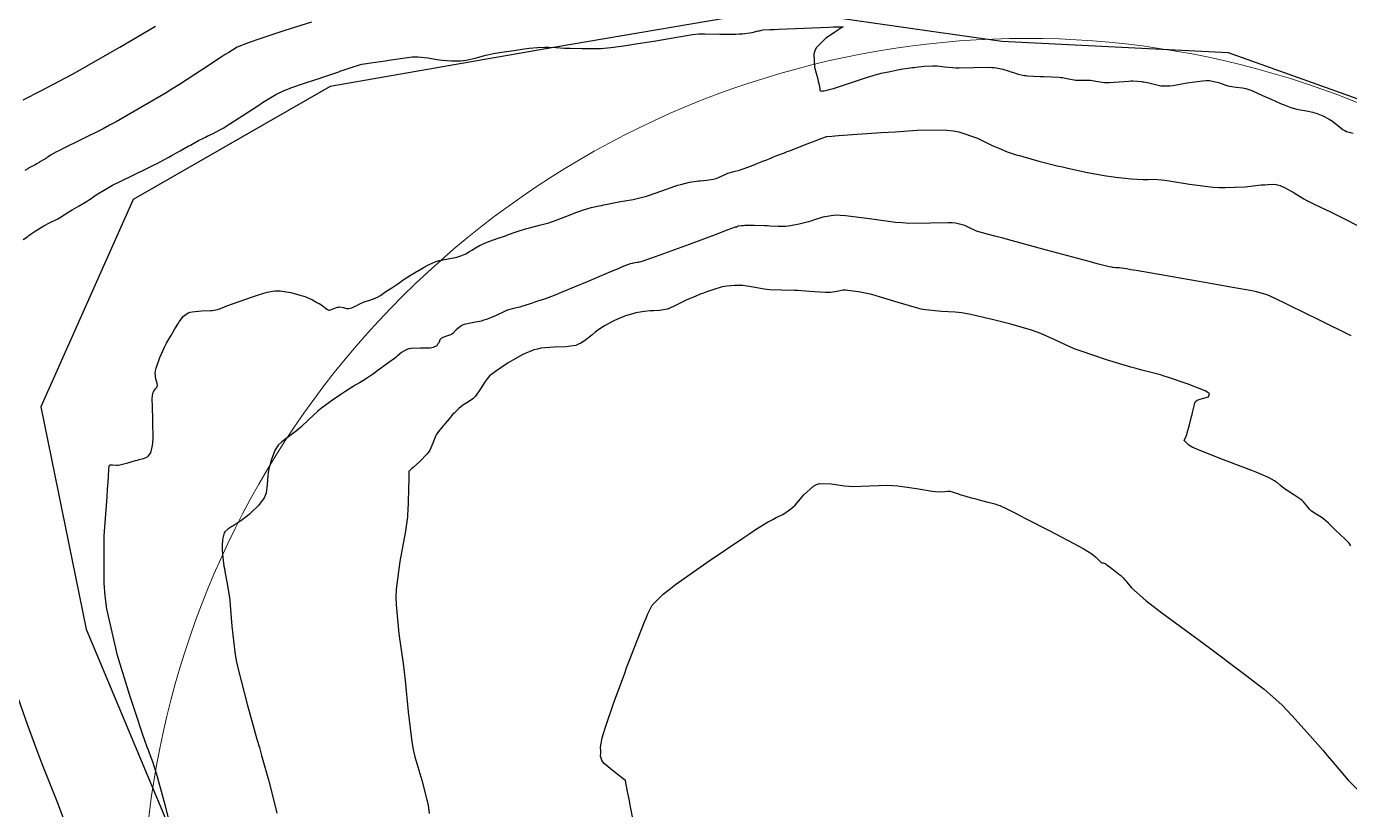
# Model space of a CAD drawing. Header units: metres. Extents: x 837477 to 838477, y 1189014 to 1191014.
# Drawn here: x 837641.2 to 837810.2, y 1190112.8 to 1190212.8 of the extents above; entities that cross this region are included whole.
import ezdxf

# ---------------------------------------------------------------- set-up
doc = ezdxf.new("R2010")
doc.units = ezdxf.units.M
doc.header["$LTSCALE"] = 0.3
doc.layers.add('COTAS 10', color=1, linetype='Continuous')
doc.layers.add('LINEA_DE_CEROS', color=61, linetype='Continuous')
doc.layers.add('Linea_Tendencia', color=51, linetype='Continuous', lineweight=20)

msp = doc.modelspace()

# ---------------------------------------------------------------- linework, layer by layer
at = {"layer": 'COTAS 10'}
for points, elevation in [([(837640.726, 1190185.584), (837641.309, 1190186.001), (837641.475, 1190186.118), (837641.644, 1190186.236), (837642.27, 1190186.668), (837642.954, 1190187.1), (837643.158, 1190187.218), (837643.369, 1190187.334), (837644.185, 1190187.748), (837644.978, 1190188.149), (837645.175, 1190188.258), (837645.362, 1190188.365), (837645.954, 1190188.745), (837646.572, 1190189.151), (837646.775, 1190189.275), (837646.992, 1190189.404), (837647.893, 1190189.914), (837648.831, 1190190.457), (837649.072, 1190190.607), (837649.304, 1190190.757), (837650.072, 1190191.299), (837651.192, 1190191.998), (837651.646, 1190192.246), (837652.162, 1190192.519), (837654.543, 1190193.704), (837656.88, 1190194.837), (837657.368, 1190195.077), (837657.787, 1190195.285), (837658.725, 1190195.769), (837659.339, 1190196.114), (837659.553, 1190196.234), (837659.786, 1190196.365), (837660.789, 1190196.928), (837661.836, 1190197.512), (837662.097, 1190197.657), (837662.345, 1190197.793), (837663.136, 1190198.225), (837663.845, 1190198.591), (837664.041, 1190198.687), (837664.238, 1190198.781), (837664.948, 1190199.098), (837665.969, 1190199.64), (837666.361, 1190199.875), (837666.801, 1190200.147), (837668.788, 1190201.436), (837670.835, 1190202.776), (837671.314, 1190203.08), (837671.754, 1190203.356), (837673.027, 1190204.108), (837674.191, 1190204.669), (837674.562, 1190204.823), (837674.956, 1190204.977), (837676.555, 1190205.53), (837678.15, 1190206.041), (837678.541, 1190206.169), (837678.91, 1190206.291), (837680.058, 1190206.68), (837681.066, 1190207.034), (837681.347, 1190207.132), (837681.629, 1190207.232), (837682.653, 1190207.594), (837683.706, 1190207.912), (837684.007, 1190207.984), (837684.311, 1190208.049), (837685.443, 1190208.224), (837686.684, 1190208.382), (837687.057, 1190208.436), (837687.443, 1190208.495), (837688.946, 1190208.742), (837690.45, 1190208.919), (837690.836, 1190208.933), (837691.21, 1190208.932), (837692.452, 1190208.8), (837693.62, 1190208.599), (837693.946, 1190208.554), (837694.274, 1190208.514), (837695.469, 1190208.41), (837696.668, 1190208.42), (837696.998, 1190208.452), (837697.327, 1190208.498), (837698.51, 1190208.769), (837699.581, 1190209.074), (837699.841, 1190209.141), (837700.084, 1190209.2), (837700.829, 1190209.35), (837701.617, 1190209.475), (837701.889, 1190209.518), (837702.182, 1190209.564), (837703.434, 1190209.764), (837704.749, 1190209.956), (837705.083, 1190209.998), (837705.403, 1190210.035), (837706.449, 1190210.128), (837707.403, 1190210.164), (837707.665, 1190210.165), (837707.926, 1190210.162), (837708.861, 1190210.119), (837709.932, 1190210.057), (837710.28, 1190210.041), (837710.649, 1190210.027), (837712.164, 1190209.982), (837713.738, 1190209.98), (837714.144, 1190209.993), (837714.536, 1190210.012), (837715.847, 1190210.128), (837717.471, 1190210.355), (837718.061, 1190210.443), (837718.712, 1190210.542), (837721.573, 1190210.992), (837724.279, 1190211.432), (837724.833, 1190211.525), (837725.301, 1190211.605), (837726.287, 1190211.789), (837727.083, 1190211.859), (837727.431, 1190211.868), (837727.836, 1190211.871), (837729.76, 1190211.845), (837731.785, 1190211.842), (837732.252, 1190211.86), (837732.679, 1190211.887), (837733.886, 1190212.054), (837734.671, 1190212.237), (837734.833, 1190212.274), (837734.97, 1190212.305), (837735.263, 1190212.369), (837736.148, 1190212.422), (837736.658, 1190212.446), (837737.283, 1190212.474), (837740.499, 1190212.611), (837743.681, 1190212.737), (837744.284, 1190212.758), (837744.767, 1190212.774), (837745.512, 1190212.783), (837745.151, 1190212.545), (837744.938, 1190212.405), (837744.676, 1190212.232), (837743.322, 1190211.341), (837742.077, 1190210.099), (837741.884, 1190209.706), (837741.757, 1190209.292), (837741.846, 1190207.615), (837742.266, 1190206.095), (837742.347, 1190205.779), (837742.412, 1190205.508), (837742.521, 1190204.909), (837742.562, 1190204.671), (837742.584, 1190204.628), (837742.611, 1190204.595), (837742.748, 1190204.559), (837742.904, 1190204.578), (837742.944, 1190204.581), (837742.982, 1190204.581), (837743.104, 1190204.573), (837743.627, 1190204.701), (837743.916, 1190204.789), (837744.269, 1190204.898), (837746.069, 1190205.481), (837748.631, 1190206.327), (837749.359, 1190206.567), (837749.912, 1190206.719), (837750.131, 1190206.771), (837750.379, 1190206.829), (837751.511, 1190207.075), (837752.661, 1190207.307), (837752.92, 1190207.355), (837753.152, 1190207.397), (837753.776, 1190207.491), (837754.373, 1190207.557), (837754.589, 1190207.581), (837754.827, 1190207.608), (837755.87, 1190207.726), (837756.988, 1190207.8), (837757.274, 1190207.799), (837757.55, 1190207.789), (837758.461, 1190207.677), (837759.552, 1190207.557), (837759.942, 1190207.542), (837760.369, 1190207.536), (837762.23, 1190207.581), (837764.081, 1190207.606), (837764.503, 1190207.587), (837764.885, 1190207.556), (837765.938, 1190207.352), (837766.722, 1190207.089), (837766.936, 1190207.021), (837767.147, 1190206.956), (837767.896, 1190206.736), (837768.646, 1190206.568), (837768.858, 1190206.534), (837769.072, 1190206.506), (837769.862, 1190206.451), (837770.705, 1190206.431), (837770.952, 1190206.425), (837771.206, 1190206.418), (837772.171, 1190206.391), (837773.113, 1190206.333), (837773.352, 1190206.307), (837773.581, 1190206.276), (837774.33, 1190206.126), (837775.032, 1190205.991), (837775.232, 1190205.97), (837775.435, 1190205.956), (837776.186, 1190205.963), (837776.944, 1190205.967), (837777.151, 1190205.951), (837777.356, 1190205.928), (837778.085, 1190205.783), (837778.942, 1190205.656), (837779.227, 1190205.645), (837779.533, 1190205.644), (837780.814, 1190205.724), (837782.034, 1190205.831), (837782.302, 1190205.848), (837782.54, 1190205.858), (837783.148, 1190205.845), (837783.62, 1190205.775), (837783.772, 1190205.749), (837783.934, 1190205.721), (837784.593, 1190205.595), (837785.263, 1190205.452), (837785.431, 1190205.413), (837785.591, 1190205.374), (837786.105, 1190205.236), (837786.908, 1190205.211), (837787.25, 1190205.243), (837787.645, 1190205.294), (837789.502, 1190205.618), (837791.453, 1190205.887), (837791.906, 1190205.902), (837792.321, 1190205.892), (837793.505, 1190205.64), (837794.419, 1190205.296), (837794.663, 1190205.228), (837794.904, 1190205.171), (837795.742, 1190205.063), (837796.544, 1190204.974), (837796.762, 1190204.931), (837796.978, 1190204.878), (837797.742, 1190204.618), (837798.579, 1190204.256), (837798.841, 1190204.14), (837799.116, 1190204.016), (837800.22, 1190203.509), (837801.329, 1190203.014), (837801.607, 1190202.898), (837801.874, 1190202.79), (837802.733, 1190202.478), (837803.514, 1190202.254), (837803.731, 1190202.202), (837803.949, 1190202.155), (837804.735, 1190202.021), (837805.535, 1190201.863), (837805.761, 1190201.8), (837805.988, 1190201.729), (837806.822, 1190201.406), (837807.629, 1190200.983), (837807.838, 1190200.849), (837808.042, 1190200.709), (837808.728, 1190200.143), (837809.427, 1190199.621), (837809.639, 1190199.509), (837809.858, 1190199.411), (837810.716, 1190199.172)], 1710), ([(837640.727, 1190203.439), (837643.075, 1190204.634), (837646.074, 1190206.204), (837647.113, 1190206.775), (837648.242, 1190207.404), (837653.075, 1190210.165), (837657.651, 1190212.836)], 1690), ([(837677.589, 1190213.364), (837674.169, 1190212.28), (837670.711, 1190211.157), (837669.996, 1190210.912), (837669.387, 1190210.697), (837668.066, 1190210.16), (837667, 1190209.509), (837666.552, 1190209.222), (837666.038, 1190208.888), (837663.629, 1190207.298), (837660.698, 1190205.402), (837659.855, 1190204.875), (837658.998, 1190204.348), (837655.79, 1190202.441), (837652.604, 1190200.646), (837651.761, 1190200.19), (837650.934, 1190199.753), (837648.093, 1190198.321), (837645.838, 1190197.219), (837645.382, 1190196.989), (837644.999, 1190196.792), (837644.223, 1190196.352), (837643.901, 1190196.125), (837643.804, 1190196.062), (837643.703, 1190195.999), (837643.31, 1190195.771), (837642.932, 1190195.557), (837642.841, 1190195.503), (837642.755, 1190195.451), (837642.496, 1190195.281), (837642.248, 1190195.122), (837642.17, 1190195.077), (837642.087, 1190195.031), (837641.755, 1190194.863), (837641.412, 1190194.69), (837641.324, 1190194.641), (837641.238, 1190194.591), (837640.952, 1190194.41)], 1700), ([(837659.735, 1190110.048), (837658.87, 1190113.347), (837658.088, 1190116.287), (837657.909, 1190116.924), (837657.745, 1190117.484), (837657.286, 1190118.87), (837656.868, 1190119.957), (837656.73, 1190120.33), (837656.582, 1190120.734), (837655.966, 1190122.45), (837655.067, 1190125.151), (837654.74, 1190126.175), (837654.379, 1190127.32), (837652.795, 1190132.45), (837651.435, 1190138.392), (837651.215, 1190140.047), (837651.064, 1190141.706), (837651.085, 1190147.737), (837651.456, 1190152.724), (837651.527, 1190153.726), (837651.582, 1190154.563), (837651.665, 1190156.22), (837651.731, 1190156.663), (837651.776, 1190156.736), (837651.833, 1190156.786), (837652.135, 1190156.787), (837652.666, 1190156.743), (837652.867, 1190156.765), (837653.091, 1190156.802), (837654.094, 1190157.06), (837655.107, 1190157.36), (837655.337, 1190157.423), (837655.545, 1190157.478), (837656.115, 1190157.607), (837656.517, 1190157.766), (837656.62, 1190157.839), (837656.719, 1190157.926), (837657.045, 1190158.347), (837657.268, 1190159.269), (837657.302, 1190159.672), (837657.324, 1190160.139), (837657.304, 1190162.356), (837657.242, 1190164.51), (837657.237, 1190164.936), (837657.237, 1190165.288), (837657.284, 1190165.946), (837657.373, 1190166.12), (837657.4, 1190166.167), (837657.428, 1190166.213), (837657.537, 1190166.377), (837657.654, 1190166.536), (837657.687, 1190166.58), (837657.72, 1190166.623), (837657.84, 1190166.776), (837657.889, 1190167.018), (837657.876, 1190167.117), (837657.852, 1190167.23), (837657.673, 1190167.751), (837657.601, 1190168.55), (837657.645, 1190168.837), (837657.718, 1190169.152), (837658.21, 1190170.531), (837658.791, 1190171.837), (837658.919, 1190172.107), (837659.034, 1190172.338), (837659.328, 1190172.842), (837659.574, 1190173.195), (837659.658, 1190173.33), (837659.749, 1190173.481), (837660.134, 1190174.164), (837660.563, 1190174.898), (837660.681, 1190175.082), (837660.799, 1190175.257), (837661.225, 1190175.82), (837661.833, 1190176.231), (837662.067, 1190176.31), (837662.329, 1190176.374), (837663.51, 1190176.481), (837664.659, 1190176.513), (837664.901, 1190176.53), (837665.111, 1190176.551), (837665.591, 1190176.654), (837666.175, 1190176.886), (837666.449, 1190176.988), (837666.773, 1190177.105), (837668.346, 1190177.664), (837670.042, 1190178.255), (837670.442, 1190178.393), (837670.812, 1190178.52), (837671.895, 1190178.884), (837672.902, 1190179.049), (837673.222, 1190179.05), (837673.561, 1190179.032), (837674.938, 1190178.806), (837676.271, 1190178.451), (837676.582, 1190178.352), (837676.869, 1190178.252), (837677.694, 1190177.886), (837678.279, 1190177.554), (837678.414, 1190177.476), (837678.538, 1190177.403), (837678.886, 1190177.187), (837679.15, 1190177.004), (837679.22, 1190176.951), (837679.289, 1190176.898), (837679.526, 1190176.698), (837679.801, 1190176.585), (837679.894, 1190176.585), (837679.994, 1190176.6), (837680.415, 1190176.769), (837680.884, 1190176.946), (837681.015, 1190176.965), (837681.147, 1190176.972), (837681.623, 1190176.891), (837682.082, 1190176.787), (837682.202, 1190176.78), (837682.318, 1190176.782), (837682.714, 1190176.868), (837683.078, 1190177.023), (837683.174, 1190177.069), (837683.268, 1190177.116), (837683.592, 1190177.299), (837684, 1190177.502), (837684.148, 1190177.562), (837684.31, 1190177.625), (837685.019, 1190177.864), (837685.718, 1190178.106), (837685.874, 1190178.17), (837686.014, 1190178.232), (837686.381, 1190178.446), (837686.763, 1190178.722), (837686.911, 1190178.824), (837687.078, 1190178.937), (837687.834, 1190179.437), (837688.594, 1190179.938), (837688.764, 1190180.052), (837688.915, 1190180.155), (837689.311, 1190180.438), (837689.702, 1190180.707), (837689.85, 1190180.801), (837690.015, 1190180.904), (837690.754, 1190181.345), (837691.559, 1190181.811), (837691.765, 1190181.93), (837691.965, 1190182.045), (837692.628, 1190182.42), (837693.374, 1190182.739), (837693.627, 1190182.817), (837693.898, 1190182.892), (837695.045, 1190183.127), (837696.167, 1190183.353), (837696.423, 1190183.422), (837696.656, 1190183.493), (837697.301, 1190183.775), (837697.79, 1190184.074), (837698.058, 1190184.238), (837698.539, 1190184.534), (837699.042, 1190184.817), (837699.19, 1190184.892), (837699.341, 1190184.965), (837699.92, 1190185.215), (837700.517, 1190185.445), (837700.68, 1190185.505), (837700.843, 1190185.563), (837701.422, 1190185.761), (837702.127, 1190185.999), (837702.368, 1190186.082), (837702.629, 1190186.173), (837703.738, 1190186.563), (837704.948, 1190186.962), (837705.273, 1190187.057), (837705.593, 1190187.147), (837706.713, 1190187.417), (837707.891, 1190187.728), (837708.248, 1190187.843), (837708.618, 1190187.971), (837710.068, 1190188.539), (837711.504, 1190189.109), (837711.865, 1190189.237), (837712.211, 1190189.354), (837713.33, 1190189.67), (837714.359, 1190189.899), (837714.647, 1190189.961), (837714.937, 1190190.022), (837715.999, 1190190.234), (837717.063, 1190190.433), (837717.354, 1190190.486), (837717.643, 1190190.538), (837718.678, 1190190.718), (837719.864, 1190190.992), (837720.249, 1190191.104), (837720.66, 1190191.231), (837722.346, 1190191.819), (837724.013, 1190192.404), (837724.41, 1190192.53), (837724.78, 1190192.64), (837725.883, 1190192.907), (837726.785, 1190193.048), (837727.028, 1190193.08), (837727.268, 1190193.107), (837728.109, 1190193.179), (837728.898, 1190193.287), (837729.105, 1190193.338), (837729.306, 1190193.398), (837729.991, 1190193.689), (837730.628, 1190193.992), (837730.8, 1190194.058), (837730.97, 1190194.118), (837731.565, 1190194.27), (837732.265, 1190194.448), (837732.501, 1190194.524), (837732.754, 1190194.611), (837733.821, 1190195.021), (837734.837, 1190195.435), (837735.059, 1190195.524), (837735.255, 1190195.603), (837735.751, 1190195.795), (837736.148, 1190195.947), (837736.283, 1190196), (837736.429, 1190196.058), (837737.046, 1190196.308), (837738.008, 1190196.69), (837738.371, 1190196.831), (837738.777, 1190196.989), (837740.593, 1190197.685), (837742.276, 1190198.326), (837742.598, 1190198.449), (837742.857, 1190198.548), (837743.273, 1190198.706), (837743.285, 1190198.71), (837743.29, 1190198.711), (837743.295, 1190198.713), (837743.321, 1190198.721), (837743.441, 1190198.761), (837744.074, 1190198.817), (837744.45, 1190198.845), (837744.914, 1190198.878), (837747.314, 1190199.042), (837750.383, 1190199.249), (837751.268, 1190199.309), (837752.169, 1190199.37), (837755.552, 1190199.6), (837758.768, 1190199.583), (837759.565, 1190199.487), (837760.32, 1190199.353), (837762.707, 1190198.541), (837764.578, 1190197.624), (837765.008, 1190197.423), (837765.4, 1190197.246), (837766.499, 1190196.796), (837767.633, 1190196.435), (837768.047, 1190196.312), (837768.505, 1190196.18), (837770.52, 1190195.623), (837772.87, 1190195.023), (837773.539, 1190194.865), (837774.216, 1190194.709), (837776.728, 1190194.173), (837779.146, 1190193.733), (837779.764, 1190193.639), (837780.361, 1190193.557), (837782.33, 1190193.357), (837783.884, 1190193.272), (837784.218, 1190193.262), (837784.51, 1190193.257), (837785.219, 1190193.289), (837786.187, 1190193.239), (837786.643, 1190193.182), (837787.181, 1190193.107), (837789.8, 1190192.684), (837792.808, 1190192.301), (837793.59, 1190192.251), (837794.35, 1190192.227), (837796.912, 1190192.342), (837798.962, 1190192.56), (837799.4, 1190192.601), (837799.781, 1190192.632), (837800.687, 1190192.674), (837801.391, 1190192.492), (837801.645, 1190192.383), (837801.924, 1190192.249), (837803.144, 1190191.55), (837804.385, 1190190.803), (837804.677, 1190190.638), (837804.947, 1190190.491), (837805.737, 1190190.112), (837807.147, 1190189.448), (837807.807, 1190189.122), (837808.585, 1190188.733), (837812.371, 1190186.816)], 1720), ([(837810.444, 1190173.275), (837806.385, 1190175.285), (837802.556, 1190177.182), (837801.798, 1190177.554), (837801.172, 1190177.859), (837800.002, 1190178.403), (837799.676, 1190178.517), (837799.118, 1190178.712), (837798.336, 1190178.904), (837797.978, 1190178.979), (837797.557, 1190179.062), (837795.523, 1190179.44), (837792.678, 1190179.946), (837791.745, 1190180.109), (837790.75, 1190180.283), (837786.636, 1190180.996), (837782.986, 1190181.622), (837782.283, 1190181.74), (837781.715, 1190181.835), (837780.777, 1190181.979), (837780.672, 1190181.975), (837780.628, 1190181.975), (837780.578, 1190181.977), (837780.347, 1190181.989), (837780.054, 1190182.019), (837779.965, 1190182.031), (837779.873, 1190182.045), (837779.513, 1190182.111), (837777.978, 1190182.504), (837777.146, 1190182.724), (837776.137, 1190182.993), (837771.02, 1190184.368), (837765.913, 1190185.75), (837764.909, 1190186.025), (837764.083, 1190186.251), (837762.584, 1190186.678), (837762.147, 1190186.857), (837761.991, 1190186.927), (837761.82, 1190187.007), (837761.076, 1190187.372), (837759.888, 1190187.678), (837759.437, 1190187.721), (837758.932, 1190187.746), (837756.67, 1190187.686), (837753.889, 1190187.662), (837753.058, 1190187.709), (837752.2, 1190187.78), (837748.882, 1190188.233), (837745.842, 1190188.638), (837745.161, 1190188.678), (837744.549, 1190188.687), (837742.915, 1190188.461), (837741.737, 1190188.06), (837741.412, 1190187.959), (837741.087, 1190187.861), (837739.918, 1190187.544), (837738.793, 1190187.324), (837738.495, 1190187.287), (837738.204, 1190187.261), (837737.204, 1190187.257), (837736.152, 1190187.313), (837735.828, 1190187.326), (837735.49, 1190187.337), (837734.151, 1190187.367), (837732.968, 1190187.367), (837732.729, 1190187.36), (837732.527, 1190187.349), (837732.117, 1190187.283), (837731.978, 1190187.213), (837731.948, 1190187.199), (837731.921, 1190187.188), (837731.853, 1190187.169), (837731.807, 1190187.165), (837731.794, 1190187.163), (837731.731, 1190187.154), (837730.796, 1190186.813), (837730.224, 1190186.602), (837729.516, 1190186.339), (837725.831, 1190184.968), (837722.105, 1190183.59), (837721.372, 1190183.323), (837720.768, 1190183.106), (837719.662, 1190182.737), (837719.398, 1190182.692), (837719.324, 1190182.678), (837719.25, 1190182.665), (837718.978, 1190182.614), (837718.707, 1190182.56), (837718.559, 1190182.528), (837718.297, 1190182.47), (837717.295, 1190182.086), (837716.755, 1190181.865), (837716.101, 1190181.595), (837712.794, 1190180.205), (837709.476, 1190178.814), (837708.816, 1190178.543), (837708.268, 1190178.322), (837707.225, 1190177.934), (837706.759, 1190177.804), (837706.574, 1190177.746), (837706.366, 1190177.678), (837705.416, 1190177.349), (837704.43, 1190177.021), (837704.201, 1190176.952), (837703.989, 1190176.894), (837703.381, 1190176.763), (837702.746, 1190176.59), (837702.517, 1190176.505), (837702.265, 1190176.404), (837701.167, 1190175.902), (837699.938, 1190175.386), (837699.604, 1190175.275), (837699.273, 1190175.178), (837698.101, 1190174.944), (837697.091, 1190174.721), (837696.861, 1190174.631), (837696.653, 1190174.529), (837696.084, 1190174.058), (837695.633, 1190173.596), (837695.5, 1190173.5), (837695.362, 1190173.416), (837694.835, 1190173.228), (837694.37, 1190173.096), (837694.273, 1190173.049), (837694.189, 1190172.996), (837693.998, 1190172.764), (837693.874, 1190172.491), (837693.832, 1190172.412), (837693.787, 1190172.332), (837693.594, 1190172.03), (837693.147, 1190171.792), (837692.941, 1190171.752), (837692.7, 1190171.723), (837691.529, 1190171.713), (837690.3, 1190171.669), (837690.021, 1190171.619), (837689.769, 1190171.552), (837689.08, 1190171.175), (837688.519, 1190170.681), (837688.347, 1190170.54), (837688.168, 1190170.397), (837687.463, 1190169.869), (837686.703, 1190169.322), (837686.489, 1190169.168), (837686.275, 1190169.012), (837685.489, 1190168.44), (837684.736, 1190167.913), (837684.542, 1190167.785), (837684.354, 1190167.666), (837683.73, 1190167.3), (837683.174, 1190166.991), (837683.029, 1190166.906), (837682.89, 1190166.822), (837682.42, 1190166.522), (837681.819, 1190166.12), (837681.597, 1190165.971), (837681.349, 1190165.807), (837680.253, 1190165.079), (837679.027, 1190164.193), (837678.699, 1190163.929), (837678.374, 1190163.656), (837677.241, 1190162.605), (837676.198, 1190161.611), (837675.931, 1190161.376), (837675.674, 1190161.158), (837674.822, 1190160.512), (837674.113, 1190160.002), (837673.945, 1190159.868), (837673.79, 1190159.738), (837673.332, 1190159.298), (837672.957, 1190158.732), (837672.853, 1190158.524), (837672.749, 1190158.292), (837672.376, 1190157.268), (837672.081, 1190156.1), (837672.026, 1190155.778), (837671.984, 1190155.456), (837671.929, 1190154.299), (837671.766, 1190153.182), (837671.657, 1190152.886), (837671.518, 1190152.596), (837670.785, 1190151.597), (837669.881, 1190150.713), (837669.637, 1190150.496), (837669.394, 1190150.291), (837668.537, 1190149.65), (837667.771, 1190149.147), (837667.586, 1190149.029), (837667.413, 1190148.92), (837666.884, 1190148.602), (837666.505, 1190148.243), (837666.425, 1190148.107), (837666.357, 1190147.956), (837666.203, 1190147.278), (837666.158, 1190146.452), (837666.159, 1190146.206), (837666.166, 1190145.953), (837666.237, 1190144.981), (837666.386, 1190143.878), (837666.442, 1190143.544), (837666.504, 1190143.197), (837666.78, 1190141.839), (837667.064, 1190140.1), (837667.132, 1190139.513), (837667.194, 1190138.88), (837667.38, 1190136.211), (837667.775, 1190132.873), (837667.969, 1190131.817), (837668.2, 1190130.704), (837669.342, 1190126.211), (837670.605, 1190121.769), (837670.913, 1190120.689), (837671.203, 1190119.673), (837672.098, 1190116.545), (837672.908, 1190113.365), (837673.144, 1190112.317)], 1730), ([(837810.394, 1190146.47), (837810.169, 1190146.785), (837809.877, 1190147.109), (837809.765, 1190147.223), (837809.64, 1190147.347), (837809.074, 1190147.881), (837808.44, 1190148.472), (837808.272, 1190148.632), (837808.107, 1190148.791), (837807.538, 1190149.351), (837806.966, 1190149.864), (837806.799, 1190149.992), (837806.629, 1190150.114), (837805.985, 1190150.507), (837805.394, 1190150.887), (837805.258, 1190151.001), (837805.133, 1190151.12), (837804.78, 1190151.581), (837804.36, 1190152.092), (837804.192, 1190152.241), (837804.002, 1190152.394), (837803.131, 1190152.975), (837802.253, 1190153.526), (837802.058, 1190153.66), (837801.884, 1190153.786), (837801.43, 1190154.176), (837800.997, 1190154.535), (837800.836, 1190154.642), (837800.657, 1190154.753), (837799.863, 1190155.181), (837798.375, 1190155.821), (837797.758, 1190156.065), (837797.053, 1190156.339), (837793.768, 1190157.571), (837790.705, 1190158.794), (837790.139, 1190159.062), (837789.696, 1190159.299), (837789.115, 1190159.904), (837789.351, 1190160.459), (837789.423, 1190160.666), (837789.497, 1190160.896), (837789.787, 1190161.92), (837790.057, 1190162.982), (837790.118, 1190163.237), (837790.173, 1190163.475), (837790.325, 1190164.192), (837790.465, 1190164.695), (837790.512, 1190164.797), (837790.564, 1190164.884), (837790.782, 1190165.064), (837791.149, 1190165.175), (837791.295, 1190165.218), (837791.459, 1190165.267), (837792.212, 1190165.489), (837792.345, 1190165.896), (837792.119, 1190166.061), (837791.779, 1190166.249), (837789.602, 1190167.12), (837787.101, 1190167.967), (837786.558, 1190168.141), (837786.078, 1190168.288), (837784.884, 1190168.6), (837783.539, 1190168.935), (837782.965, 1190169.098), (837782.303, 1190169.29), (837779.184, 1190170.236), (837775.924, 1190171.32), (837775.174, 1190171.6), (837774.489, 1190171.87), (837772.567, 1190172.772), (837770.797, 1190173.592), (837770.207, 1190173.811), (837769.576, 1190174.026), (837766.937, 1190174.776), (837764.383, 1190175.408), (837763.804, 1190175.549), (837763.282, 1190175.676), (837761.86, 1190176.012), (837760.639, 1190176.216), (837760.243, 1190176.26), (837759.821, 1190176.299), (837758.09, 1190176.393), (837756.09, 1190176.603), (837755.499, 1190176.714), (837754.891, 1190176.849), (837752.562, 1190177.528), (837750.304, 1190178.247), (837749.741, 1190178.407), (837749.205, 1190178.551), (837747.494, 1190178.928), (837746.135, 1190179.097), (837745.821, 1190179.109), (837745.533, 1190179.107), (837744.72, 1190178.973), (837743.888, 1190178.822), (837743.589, 1190178.809), (837743.26, 1190178.808), (837741.824, 1190178.908), (837740.195, 1190179.052), (837739.744, 1190179.079), (837739.294, 1190179.1), (837737.667, 1190179.131), (837736.159, 1190179.176), (837735.782, 1190179.206), (837735.424, 1190179.244), (837734.279, 1190179.446), (837733.254, 1190179.644), (837732.971, 1190179.679), (837732.69, 1190179.707), (837731.676, 1190179.736), (837730.653, 1190179.643), (837730.365, 1190179.593), (837730.076, 1190179.532), (837729.012, 1190179.227), (837727.958, 1190178.85), (837727.674, 1190178.744), (837727.394, 1190178.638), (837726.41, 1190178.249), (837725.471, 1190177.844), (837725.219, 1190177.727), (837724.97, 1190177.608), (837724.101, 1190177.162), (837723.27, 1190176.787), (837723.046, 1190176.713), (837722.825, 1190176.652), (837722.044, 1190176.539), (837721.285, 1190176.503), (837721.076, 1190176.491), (837720.867, 1190176.477), (837720.12, 1190176.417), (837719.299, 1190176.286), (837719.045, 1190176.227), (837718.778, 1190176.158), (837717.717, 1190175.828), (837716.61, 1190175.392), (837716.315, 1190175.256), (837716.026, 1190175.114), (837715.021, 1190174.545), (837714.18, 1190173.996), (837713.993, 1190173.866), (837713.827, 1190173.746), (837713.395, 1190173.392), (837713.068, 1190173.099), (837712.967, 1190173.018), (837712.863, 1190172.936), (837712.452, 1190172.638), (837712.019, 1190172.368), (837711.901, 1190172.304), (837711.784, 1190172.245), (837711.366, 1190172.07), (837710.687, 1190171.949), (837710.405, 1190171.924), (837710.082, 1190171.903), (837708.575, 1190171.858), (837706.882, 1190171.695), (837706.441, 1190171.601), (837706.013, 1190171.485), (837704.57, 1190170.886), (837703.315, 1190170.18), (837703.005, 1190169.996), (837702.712, 1190169.818), (837701.792, 1190169.217), (837701.08, 1190168.715), (837700.92, 1190168.6), (837700.774, 1190168.495), (837700.38, 1190168.2), (837700.017, 1190167.802), (837699.892, 1190167.633), (837699.755, 1190167.437), (837699.172, 1190166.515), (837698.542, 1190165.594), (837698.376, 1190165.399), (837698.214, 1190165.229), (837697.658, 1190164.834), (837697.141, 1190164.571), (837697.003, 1190164.484), (837696.866, 1190164.392), (837696.393, 1190164.012), (837695.926, 1190163.555), (837695.794, 1190163.414), (837695.66, 1190163.266), (837695.167, 1190162.682), (837694.677, 1190162.087), (837694.546, 1190161.932), (837694.416, 1190161.782), (837693.963, 1190161.277), (837693.562, 1190160.726), (837693.464, 1190160.546), (837693.373, 1190160.355), (837693.094, 1190159.566), (837692.692, 1190158.685), (837692.523, 1190158.435), (837692.33, 1190158.182), (837691.425, 1190157.246), (837690.566, 1190156.477), (837690.401, 1190156.329), (837690.268, 1190156.209), (837690.05, 1190156.01), (837690.041, 1190155.996), (837690.039, 1190155.992), (837690.037, 1190155.989), (837690.033, 1190155.979), (837690.024, 1190155.624), (837690.019, 1190155.404), (837690.012, 1190155.131), (837689.98, 1190153.704), (837689.935, 1190152.081), (837689.92, 1190151.684), (837689.905, 1190151.311), (837689.843, 1190150.153), (837689.65, 1190148.663), (837689.552, 1190148.08), (837689.435, 1190147.423), (837688.853, 1190144.434), (837688.407, 1190140.91), (837688.375, 1190139.916), (837688.383, 1190138.914), (837688.746, 1190135.23), (837689.307, 1190131.423), (837689.44, 1190130.344), (837689.565, 1190129.255), (837689.935, 1190125.23), (837690.389, 1190121.401), (837690.566, 1190120.435), (837690.766, 1190119.509), (837691.673, 1190116.508), (837692.484, 1190113.311), (837692.623, 1190112.263)], 1740), ([(837719.307, 1190108.115), (837718.36, 1190113.109), (837718.176, 1190114.076), (837718.025, 1190114.861), (837717.763, 1190116.196), (837717.73, 1190116.326), (837717.725, 1190116.353), (837717.721, 1190116.376), (837717.717, 1190116.422), (837717.717, 1190116.442), (837717.711, 1190116.454), (837717.69, 1190116.475), (837717.416, 1190116.688), (837716.011, 1190117.78), (837714.995, 1190118.663), (837714.809, 1190118.866), (837714.665, 1190119.05), (837714.492, 1190119.567), (837714.555, 1190119.988), (837714.56, 1190120.113), (837714.56, 1190120.241), (837714.517, 1190120.732), (837714.731, 1190121.918), (837714.895, 1190122.484), (837715.103, 1190123.153), (837716.229, 1190126.426), (837717.559, 1190130.078), (837717.896, 1190130.987), (837718.219, 1190131.85), (837719.272, 1190134.595), (837720.14, 1190136.742), (837720.347, 1190137.228), (837720.539, 1190137.668), (837721.113, 1190138.864), (837722.521, 1190140.274), (837723.239, 1190140.849), (837724.099, 1190141.504), (837728.391, 1190144.533), (837732.711, 1190147.453), (837733.589, 1190148.039), (837734.329, 1190148.528), (837735.852, 1190149.489), (837736.535, 1190149.842), (837736.744, 1190149.948), (837736.963, 1190150.057), (837737.827, 1190150.48), (837738.797, 1190151.132), (837739.081, 1190151.385), (837739.373, 1190151.67), (837740.486, 1190152.963), (837741.729, 1190154.093), (837742.102, 1190154.275), (837742.489, 1190154.4), (837743.99, 1190154.38), (837745.706, 1190154.103), (837746.229, 1190154.067), (837746.771, 1190154.048), (837748.898, 1190154.124), (837751.192, 1190154.189), (837751.838, 1190154.162), (837752.49, 1190154.117), (837754.887, 1190153.791), (837756.919, 1190153.454), (837757.341, 1190153.401), (837757.702, 1190153.366), (837758.496, 1190153.385), (837758.921, 1190153.452), (837759.049, 1190153.447), (837759.181, 1190153.431), (837759.696, 1190153.288), (837760.255, 1190153.083), (837760.415, 1190153.029), (837760.578, 1190152.976), (837761.186, 1190152.79), (837761.872, 1190152.599), (837762.084, 1190152.542), (837762.307, 1190152.483), (837763.19, 1190152.254), (837764.032, 1190152.038), (837764.228, 1190151.988), (837764.408, 1190151.941), (837764.923, 1190151.806), (837765.39, 1190151.65), (837765.54, 1190151.59), (837765.698, 1190151.523), (837766.342, 1190151.221), (837767.629, 1190150.569), (837768.192, 1190150.282), (837768.846, 1190149.948), (837771.954, 1190148.356), (837775.023, 1190146.753), (837775.652, 1190146.412), (837776.184, 1190146.116), (837777.309, 1190145.42), (837777.761, 1190145.041), (837777.87, 1190144.945), (837777.971, 1190144.852), (837778.277, 1190144.551), (837778.509, 1190144.339), (837778.563, 1190144.303), (837778.613, 1190144.277), (837778.758, 1190144.265), (837778.998, 1190144.188), (837779.109, 1190144.122), (837779.238, 1190144.036), (837779.863, 1190143.56), (837780.495, 1190143.053), (837780.628, 1190142.946), (837780.743, 1190142.854), (837781.01, 1190142.646), (837781.148, 1190142.534), (837781.183, 1190142.503), (837781.216, 1190142.472), (837781.321, 1190142.359), (837781.537, 1190142.099), (837781.641, 1190141.975), (837781.763, 1190141.827), (837782.361, 1190141.108), (837784.222, 1190139.477), (837785.141, 1190138.755), (837786.234, 1190137.917), (837791.64, 1190133.914), (837797.151, 1190129.821), (837798.311, 1190128.926), (837799.311, 1190128.134), (837801.602, 1190126.136), (837802.912, 1190124.73), (837803.294, 1190124.312), (837803.685, 1190123.881), (837805.167, 1190122.222), (837806.854, 1190120.286), (837807.373, 1190119.681), (837807.916, 1190119.046), (837810.068, 1190116.503), (837812.455, 1190114.119)], 1750), ([(837646.782, 1190109.28), (837645.062, 1190113.778), (837643.294, 1190118.253), (837642.87, 1190119.352), (837642.475, 1190120.389), (837641.284, 1190123.629), (837640.118, 1190126.892)], 1710)]:
    msp.add_lwpolyline(points, dxfattribs=dict(at, elevation=elevation))
at = {"layer": 'LINEA_DE_CEROS'}
msp.add_lwpolyline([(837822.087, 1190199.683), (837794.787, 1190209.464), (837765.815, 1190210.89), (837737.105, 1190214.98), (837708.512, 1190210.135), (837679.945, 1190205.145), (837654.786, 1190190.722), (837642.999, 1190164.226), (837648.79, 1190135.81), (837659.999, 1190109.064), (837671.564, 1190082.47), (837689.889, 1190059.991), (837707.12, 1190036.927), (837716.89, 1190009.622), (837725.715, 1189981.998), (837733.283, 1189954.003), (837736.655, 1189925.199)], dxfattribs=at)
at = {"layer": 'Linea_Tendencia', "elevation": 1705.277}
msp.add_lwpolyline([(838041.852, 1190952.651), (838161.325, 1190600.98, -0.1489294), (838162.085, 1190577.097), (838092.197, 1190318.419), (838090.052, 1190310.478, 0.0884495), (838087.814, 1190284.95), (838097.391, 1190177.634, -0.5984124), (837989.861, 1190106.984), (837822.862, 1190197.61, 0.7000047), (837663.814, 1190056.912), (837745.081, 1189850.404, -0.1097979), (837752.709, 1189801.964), (837723.495, 1189335.311)], format="xyb", dxfattribs=at)

doc.saveas('drawing.dxf')
